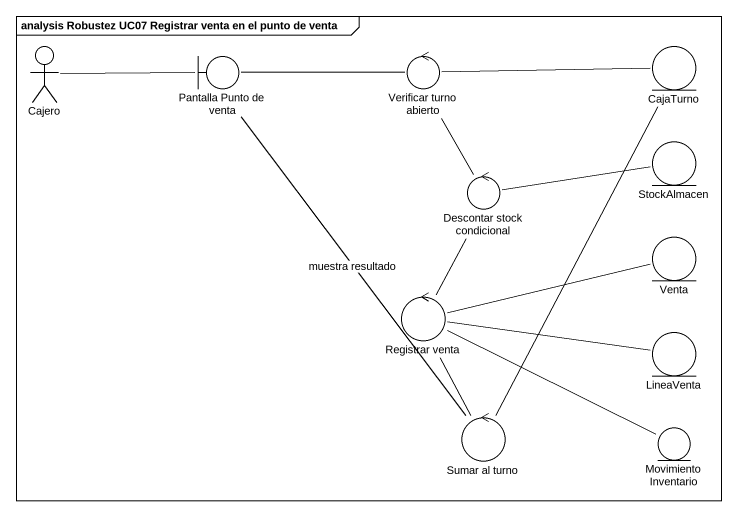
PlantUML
@startuml
mainframe analysis Robustez UC07 Registrar venta en el punto de venta
actor Cajero
boundary "Pantalla Punto de venta" as Pantalla_Punto_de_venta
control "Verificar turno abierto" as Verificar_turno_abierto
entity CajaTurno
entity StockAlmacen
control "Descontar stock condicional" as Descontar_stock_condicional
entity Venta
control "Registrar venta" as Registrar_venta
entity LineaVenta
control "Sumar al turno" as Sumar_al_turno
entity MovimientoInventario
Cajero -right- Pantalla_Punto_de_venta
Pantalla_Punto_de_venta -right- Verificar_turno_abierto
Verificar_turno_abierto -right- CajaTurno
Verificar_turno_abierto -- Descontar_stock_condicional
Descontar_stock_condicional -right- StockAlmacen
Descontar_stock_condicional -- Registrar_venta
Registrar_venta -right- Venta
Registrar_venta -right- LineaVenta
Registrar_venta -- Sumar_al_turno
Registrar_venta -right- MovimientoInventario
Sumar_al_turno -up- Pantalla_Punto_de_venta : muestra resultado
Sumar_al_turno -up- CajaTurno
@enduml
